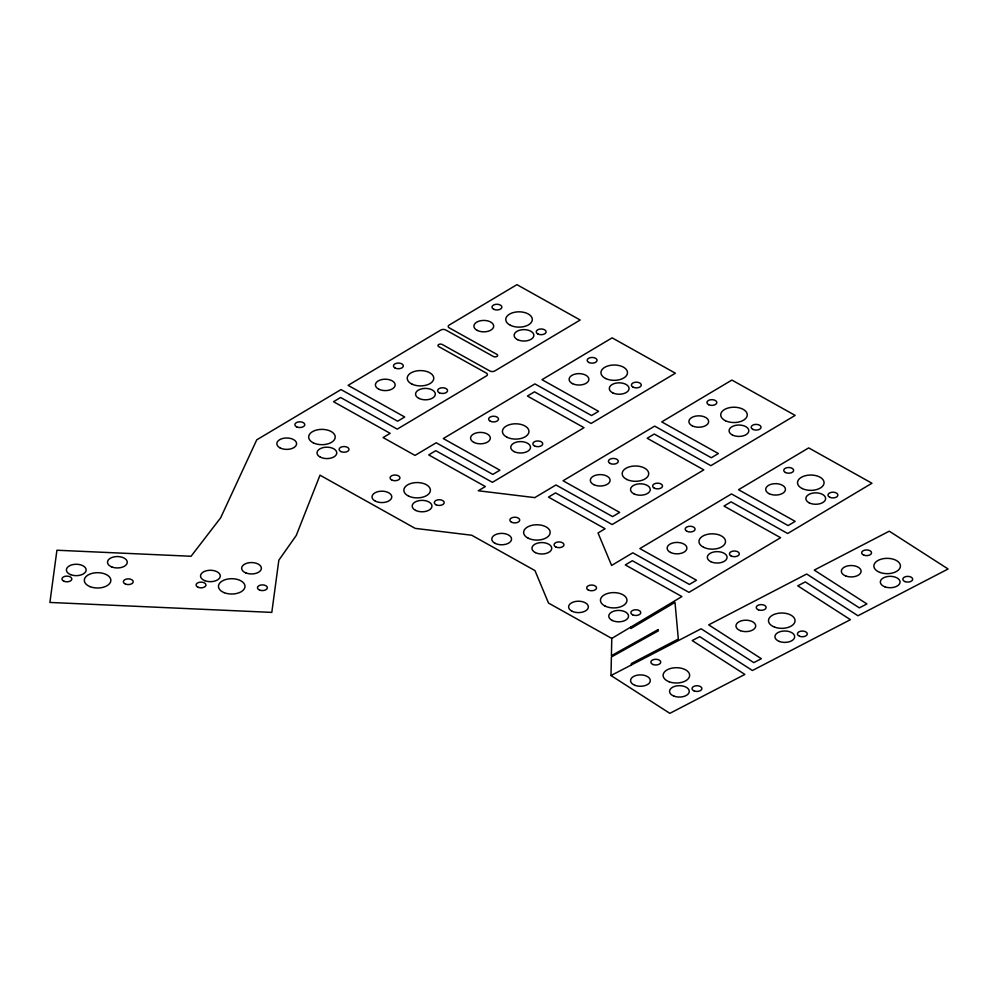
<?xml version="1.0" encoding="UTF-8"?>
<svg xmlns="http://www.w3.org/2000/svg" width="998" height="998" viewBox="0 0 998 998"><rect width="100%" height="100%" fill="white"/><g stroke="black" fill="none" stroke-linecap="round" stroke-linejoin="round"><path stroke-width="1.5" d="M611.001 675.534L701.132 628.777L753.802 662.622L761.362 658.705L708.692 624.86L806.683 574.025L859.353 607.857L866.913 603.94L814.243 570.095L889.255 531.186L948.1 568.985L857.968 615.754L805.299 581.909L797.751 585.826L850.421 619.671L752.417 670.506L699.748 636.662L692.2 640.579L744.87 674.423L669.845 713.345L611.001 675.534L611.387 656.971L658.306 630.873L658.231 629.526L611.412 655.698L611.774 638.421L681.908 596.579L625.297 564.93L632.358 560.726L688.982 592.363L780.611 537.71L723.987 506.073L731.06 501.857L787.672 533.506L871.953 483.244L808.692 447.89L738.545 489.719L795.169 521.368L788.108 525.584L731.484 493.935L639.855 548.588L696.479 580.225L689.406 584.441L632.794 552.805L611.599 565.442L598.039 532.969L605.112 528.753L548.488 497.104L555.549 492.887L612.173 524.536L703.802 469.883L647.178 438.247L654.251 434.03L710.863 465.679L795.144 415.405L731.883 380.063L661.736 421.892L718.36 453.541L711.3 457.758L654.676 426.109L563.047 480.762L619.671 512.398L612.597 516.615L555.986 484.966L534.791 497.615L478.267 490.767L485.34 486.55L428.716 454.901L435.777 450.684L492.401 482.333L584.03 427.68L527.418 396.044L534.479 391.827L591.103 423.464L675.372 373.202L612.123 337.848L541.976 379.689L598.588 411.338L591.527 415.542L534.903 383.906L443.274 438.559L499.898 470.195L492.825 474.412L436.213 442.763L415.018 455.412L383.082 437.561L390.156 433.344L333.532 401.707L340.592 397.491L397.216 429.14L486.45 375.922A3.443 1.984 0 0 0 486.363 373.102L438.758 346.618A2.545 1.472 0 0 1 438.696 344.535A2.545 1.472 0 0 1 442.289 344.51L489.906 371.006A3.443 1.984 0 0 0 494.771 370.957L580.187 320.009L516.939 284.655L449.187 325.061A3.443 1.984 0 0 0 449.275 327.88L496.879 354.365A2.545 1.472 0 0 1 496.942 356.436A2.545 1.472 0 0 1 493.349 356.473L445.732 329.976A3.443 1.984 0 0 0 440.866 330.026L348.09 385.353L404.714 417.002L397.641 421.218L341.029 389.569L256.748 439.831L220.645 517.837L191.067 556.26L56.923 550.235L49.9 602.443L271.805 612.398L278.841 560.202L296.256 535.464L320.009 475.185L415.193 528.379L471.705 535.24L534.965 570.582L548.513 603.066L611.774 638.421M630.836 627.043L630.861 628.553L674.997 602.38L678.328 639.032L631.385 663.52L631.397 664.955M517.513 339.644A9.893 5.714 0 0 0 533.693 336.413A9.893 5.714 0 0 0 520.756 329.939A9.893 5.714 0 0 0 517.513 339.644M537.947 334.018A4.965 2.869 0 0 0 546.043 332.346A4.965 2.869 0 0 0 539.494 329.14A4.965 2.869 0 0 0 537.947 334.018M510.452 325.323A13.273 7.66 0 0 0 532.096 320.845A13.273 7.66 0 0 0 514.569 312.262A13.273 7.66 0 0 0 510.452 325.323M731.16 556.023A4.965 2.869 0 0 0 739.256 554.352A4.965 2.869 0 0 0 732.707 551.146A4.965 2.869 0 0 0 731.16 556.023M415.605 510.402A9.893 5.714 0 0 0 431.785 507.159A9.893 5.714 0 0 0 418.836 500.684A9.893 5.714 0 0 0 415.605 510.402M320.42 457.196A9.893 5.714 0 0 0 336.6 453.965A9.893 5.714 0 0 0 323.651 447.491A9.893 5.714 0 0 0 320.42 457.196M436.039 504.776A4.965 2.869 0 0 0 444.122 503.104A4.965 2.869 0 0 0 437.573 499.886A4.965 2.869 0 0 0 436.039 504.776M340.854 451.57A4.965 2.869 0 0 0 348.938 449.898A4.965 2.869 0 0 0 342.389 446.692A4.965 2.869 0 0 0 340.854 451.57M313.36 442.875A13.273 7.66 0 0 0 335.004 438.396A13.273 7.66 0 0 0 317.476 429.814A13.273 7.66 0 0 0 313.36 442.875M809.278 502.88A9.893 5.714 0 0 0 825.458 499.636A9.893 5.714 0 0 0 812.522 493.162A9.893 5.714 0 0 0 809.278 502.88M408.544 496.068A13.273 7.66 0 0 0 430.188 491.602A13.273 7.66 0 0 0 412.661 483.007A13.273 7.66 0 0 0 408.544 496.068M473.975 442.426A9.893 5.714 0 0 0 490.155 439.182A9.893 5.714 0 0 0 477.206 432.708A9.893 5.714 0 0 0 473.975 442.426M296.618 426.857A4.965 2.869 0 0 0 304.714 425.185A4.965 2.869 0 0 0 298.153 421.967A4.965 2.869 0 0 0 296.618 426.857M280.238 448.002A9.893 5.714 0 0 0 296.418 444.759A9.893 5.714 0 0 0 283.469 438.297A9.893 5.714 0 0 0 280.238 448.002M829.712 497.254A4.965 2.869 0 0 0 837.809 495.582A4.965 2.869 0 0 0 831.247 492.363A4.965 2.869 0 0 0 829.712 497.254M514.157 451.62A9.893 5.714 0 0 0 530.337 448.389A9.893 5.714 0 0 0 517.388 441.914A9.893 5.714 0 0 0 514.157 451.62M802.217 488.546A13.273 7.66 0 0 0 823.861 484.08A13.273 7.66 0 0 0 806.334 475.485A13.273 7.66 0 0 0 802.217 488.546M493.723 309.293A4.965 2.869 0 0 0 501.807 307.634A4.965 2.869 0 0 0 495.257 304.415A4.965 2.869 0 0 0 493.723 309.293M477.331 330.45A9.893 5.714 0 0 0 493.523 327.207A9.893 5.714 0 0 0 480.574 320.732A9.893 5.714 0 0 0 477.331 330.45M534.579 445.994A4.965 2.869 0 0 0 542.675 444.322A4.965 2.869 0 0 0 536.126 441.116A4.965 2.869 0 0 0 534.579 445.994M507.096 437.286A13.273 7.66 0 0 0 528.74 432.82A13.273 7.66 0 0 0 511.213 424.237A13.273 7.66 0 0 0 507.096 437.286M490.355 421.268A4.965 2.869 0 0 0 498.439 419.597A4.965 2.869 0 0 0 491.889 416.391A4.965 2.869 0 0 0 490.355 421.268M395.171 368.075A4.965 2.869 0 0 0 403.254 366.403A4.965 2.869 0 0 0 396.705 363.197A4.965 2.869 0 0 0 395.171 368.075M593.735 484.629A9.893 5.714 0 0 0 609.928 481.385A9.893 5.714 0 0 0 596.979 474.911A9.893 5.714 0 0 0 593.735 484.629M572.004 611.225A9.893 5.714 0 0 0 588.184 607.994A9.893 5.714 0 0 0 575.235 601.52A9.893 5.714 0 0 0 572.004 611.225M612.697 392.838A9.893 5.714 0 0 0 628.89 389.607A9.893 5.714 0 0 0 615.941 383.132A9.893 5.714 0 0 0 612.697 392.838M391.802 480.05A4.965 2.869 0 0 0 399.886 478.379A4.965 2.869 0 0 0 393.337 475.173A4.965 2.869 0 0 0 391.802 480.05M633.131 387.212A4.965 2.869 0 0 0 641.227 385.54A4.965 2.869 0 0 0 634.678 382.334A4.965 2.869 0 0 0 633.131 387.212M375.423 501.196A9.893 5.714 0 0 0 391.603 497.965A9.893 5.714 0 0 0 378.654 491.49A9.893 5.714 0 0 0 375.423 501.196M605.636 378.516A13.273 7.66 0 0 0 627.28 374.038A13.273 7.66 0 0 0 609.753 365.455A13.273 7.66 0 0 0 605.636 378.516M845.817 576.008A9.893 5.714 0 0 0 861.087 571.53A9.893 5.714 0 0 0 846.741 566.14A9.893 5.714 0 0 0 845.817 576.008M799.635 636.3A4.965 2.869 0 0 0 807.295 634.054A4.965 2.869 0 0 0 800.097 631.347A4.965 2.869 0 0 0 799.635 636.3M125.474 584.08A4.965 2.869 0 0 0 133.221 581.946A4.965 2.869 0 0 0 126.135 579.139A4.965 2.869 0 0 0 125.474 584.08M692.288 425.847A9.893 5.714 0 0 0 708.468 422.616A9.893 5.714 0 0 0 695.531 416.141A9.893 5.714 0 0 0 692.288 425.847M779.401 641.477A9.893 5.714 0 0 0 794.67 636.998A9.893 5.714 0 0 0 780.311 631.609A9.893 5.714 0 0 0 779.401 641.477M884.802 586.799A9.893 5.714 0 0 0 900.059 582.321A9.893 5.714 0 0 0 885.713 576.931A9.893 5.714 0 0 0 884.802 586.799M610.127 463.471A4.965 2.869 0 0 0 618.211 461.812A4.965 2.869 0 0 0 611.662 458.593A4.965 2.869 0 0 0 610.127 463.471M654.351 488.197A4.965 2.869 0 0 0 662.447 486.525A4.965 2.869 0 0 0 655.898 483.319A4.965 2.869 0 0 0 654.351 488.197M588.907 362.499A4.965 2.869 0 0 0 596.991 360.827A4.965 2.869 0 0 0 590.442 357.608A4.965 2.869 0 0 0 588.907 362.499M774.535 627.106A13.273 7.66 0 0 0 795.032 621.093A13.273 7.66 0 0 0 775.758 613.845A13.273 7.66 0 0 0 774.535 627.106M245.92 572.964A9.893 5.714 0 0 0 261.364 568.698A9.893 5.714 0 0 0 247.242 563.109A9.893 5.714 0 0 0 245.92 572.964M758.492 609.865A4.965 2.869 0 0 0 766.152 607.607A4.965 2.869 0 0 0 758.954 604.9A4.965 2.869 0 0 0 758.492 609.865M64.097 581.323A4.965 2.869 0 0 0 71.844 579.189A4.965 2.869 0 0 0 64.758 576.382A4.965 2.869 0 0 0 64.097 581.323M633.917 493.823A9.893 5.714 0 0 0 650.097 490.592A9.893 5.714 0 0 0 637.161 484.117A9.893 5.714 0 0 0 633.917 493.823M90.082 586.662A13.273 7.66 0 0 0 110.815 580.936A13.273 7.66 0 0 0 91.866 573.426A13.273 7.66 0 0 0 90.082 586.662M626.856 479.489A13.273 7.66 0 0 0 648.5 475.023A13.273 7.66 0 0 0 630.973 466.44A13.273 7.66 0 0 0 626.856 479.489M740.429 630.686A9.893 5.714 0 0 0 755.698 626.208A9.893 5.714 0 0 0 741.339 620.818A9.893 5.714 0 0 0 740.429 630.686M572.515 383.644A9.893 5.714 0 0 0 588.708 380.4A9.893 5.714 0 0 0 575.759 373.938A9.893 5.714 0 0 0 572.515 383.644M224.213 592.675A13.273 7.66 0 0 0 244.959 586.961A13.273 7.66 0 0 0 225.997 579.451A13.273 7.66 0 0 0 224.213 592.675M495.195 543.399A9.893 5.714 0 0 0 511.375 540.168A9.893 5.714 0 0 0 498.426 533.693A9.893 5.714 0 0 0 495.195 543.399M259.605 590.105A4.965 2.869 0 0 0 267.352 587.959A4.965 2.869 0 0 0 260.266 585.152A4.965 2.869 0 0 0 259.605 590.105M511.575 522.253A4.965 2.869 0 0 0 519.659 520.582A4.965 2.869 0 0 0 513.109 517.376A4.965 2.869 0 0 0 511.575 522.253M905.036 581.622A4.965 2.869 0 0 0 912.696 579.376A4.965 2.869 0 0 0 905.498 576.669A4.965 2.869 0 0 0 905.036 581.622M670.544 552.455A9.893 5.714 0 0 0 686.724 549.212A9.893 5.714 0 0 0 673.787 542.737A9.893 5.714 0 0 0 670.544 552.455M111.776 566.951A9.893 5.714 0 0 0 127.233 562.685A9.893 5.714 0 0 0 113.111 557.096A9.893 5.714 0 0 0 111.776 566.951M588.383 590.08A4.965 2.869 0 0 0 596.467 588.408A4.965 2.869 0 0 0 589.918 585.202A4.965 2.869 0 0 0 588.383 590.08M555.799 546.979A4.965 2.869 0 0 0 563.895 545.307A4.965 2.869 0 0 0 557.346 542.089A4.965 2.869 0 0 0 555.799 546.979M411.912 384.093A13.273 7.66 0 0 0 433.556 379.627A13.273 7.66 0 0 0 416.029 371.031A13.273 7.66 0 0 0 411.912 384.093M632.607 614.805A4.965 2.869 0 0 0 640.704 613.134A4.965 2.869 0 0 0 634.154 609.915A4.965 2.869 0 0 0 632.607 614.805M879.924 572.428A13.273 7.66 0 0 0 900.421 566.415A13.273 7.66 0 0 0 881.159 559.167A13.273 7.66 0 0 0 879.924 572.428M605.112 606.098A13.273 7.66 0 0 0 626.756 601.632A13.273 7.66 0 0 0 609.242 593.049A13.273 7.66 0 0 0 605.112 606.098M535.377 552.605A9.893 5.714 0 0 0 551.557 549.362A9.893 5.714 0 0 0 538.608 542.887A9.893 5.714 0 0 0 535.377 552.605M70.671 574.661A9.893 5.714 0 0 0 86.115 570.394A9.893 5.714 0 0 0 71.993 564.806A9.893 5.714 0 0 0 70.671 574.661M863.894 555.187A4.965 2.869 0 0 0 871.553 552.929A4.965 2.869 0 0 0 864.343 550.235A4.965 2.869 0 0 0 863.894 555.187M612.173 620.432A9.893 5.714 0 0 0 628.366 617.188A9.893 5.714 0 0 0 615.417 610.726A9.893 5.714 0 0 0 612.173 620.432M528.316 538.271A13.273 7.66 0 0 0 549.96 533.805A13.273 7.66 0 0 0 532.433 525.21A13.273 7.66 0 0 0 528.316 538.271M694.246 690.978A4.965 2.869 0 0 0 701.906 688.732A4.965 2.869 0 0 0 694.708 686.025A4.965 2.869 0 0 0 694.246 690.978M674.012 696.155A9.893 5.714 0 0 0 689.269 691.676A9.893 5.714 0 0 0 674.922 686.287A9.893 5.714 0 0 0 674.012 696.155M378.791 389.22A9.893 5.714 0 0 0 394.971 385.989A9.893 5.714 0 0 0 382.022 379.514A9.893 5.714 0 0 0 378.791 389.22M204.802 580.674A9.893 5.714 0 0 0 220.259 576.407A9.893 5.714 0 0 0 206.137 570.819A9.893 5.714 0 0 0 204.802 580.674M785.476 472.528A4.965 2.869 0 0 0 793.572 470.856A4.965 2.869 0 0 0 787.023 467.65A4.965 2.869 0 0 0 785.476 472.528M669.134 681.771A13.273 7.66 0 0 0 689.63 675.758A13.273 7.66 0 0 0 670.369 668.523A13.273 7.66 0 0 0 669.134 681.771M725.409 420.719A13.273 7.66 0 0 0 747.053 416.253A13.273 7.66 0 0 0 729.526 407.658A13.273 7.66 0 0 0 725.409 420.719M769.096 493.673A9.893 5.714 0 0 0 785.276 490.442A9.893 5.714 0 0 0 772.34 483.968A9.893 5.714 0 0 0 769.096 493.673M708.68 404.701A4.965 2.869 0 0 0 716.764 403.03A4.965 2.869 0 0 0 710.214 399.824A4.965 2.869 0 0 0 708.68 404.701M635.027 685.364A9.893 5.714 0 0 0 650.297 680.885A9.893 5.714 0 0 0 635.951 675.496A9.893 5.714 0 0 0 635.027 685.364M703.665 547.328A13.273 7.66 0 0 0 725.309 542.85A13.273 7.66 0 0 0 707.782 534.267A13.273 7.66 0 0 0 703.665 547.328M686.936 531.31A4.965 2.869 0 0 0 695.02 529.639A4.965 2.869 0 0 0 688.47 526.42A4.965 2.869 0 0 0 686.936 531.31M752.904 429.414A4.965 2.869 0 0 0 761 427.755A4.965 2.869 0 0 0 754.451 424.537A4.965 2.869 0 0 0 752.904 429.414M418.973 398.427A9.893 5.714 0 0 0 435.153 395.183A9.893 5.714 0 0 0 422.204 388.709A9.893 5.714 0 0 0 418.973 398.427M710.726 561.649A9.893 5.714 0 0 0 726.906 558.418A9.893 5.714 0 0 0 713.969 551.944A9.893 5.714 0 0 0 710.726 561.649M198.228 587.348A4.965 2.869 0 0 0 205.975 585.202A4.965 2.869 0 0 0 198.889 582.395A4.965 2.869 0 0 0 198.228 587.348M653.104 664.543A4.965 2.869 0 0 0 660.763 662.285A4.965 2.869 0 0 0 653.553 659.578A4.965 2.869 0 0 0 653.104 664.543M732.47 435.041A9.893 5.714 0 0 0 748.65 431.81A9.893 5.714 0 0 0 735.713 425.335A9.893 5.714 0 0 0 732.47 435.041M439.394 392.8A4.965 2.869 0 0 0 447.491 391.129A4.965 2.869 0 0 0 440.941 387.91A4.965 2.869 0 0 0 439.394 392.8"/></g></svg>
